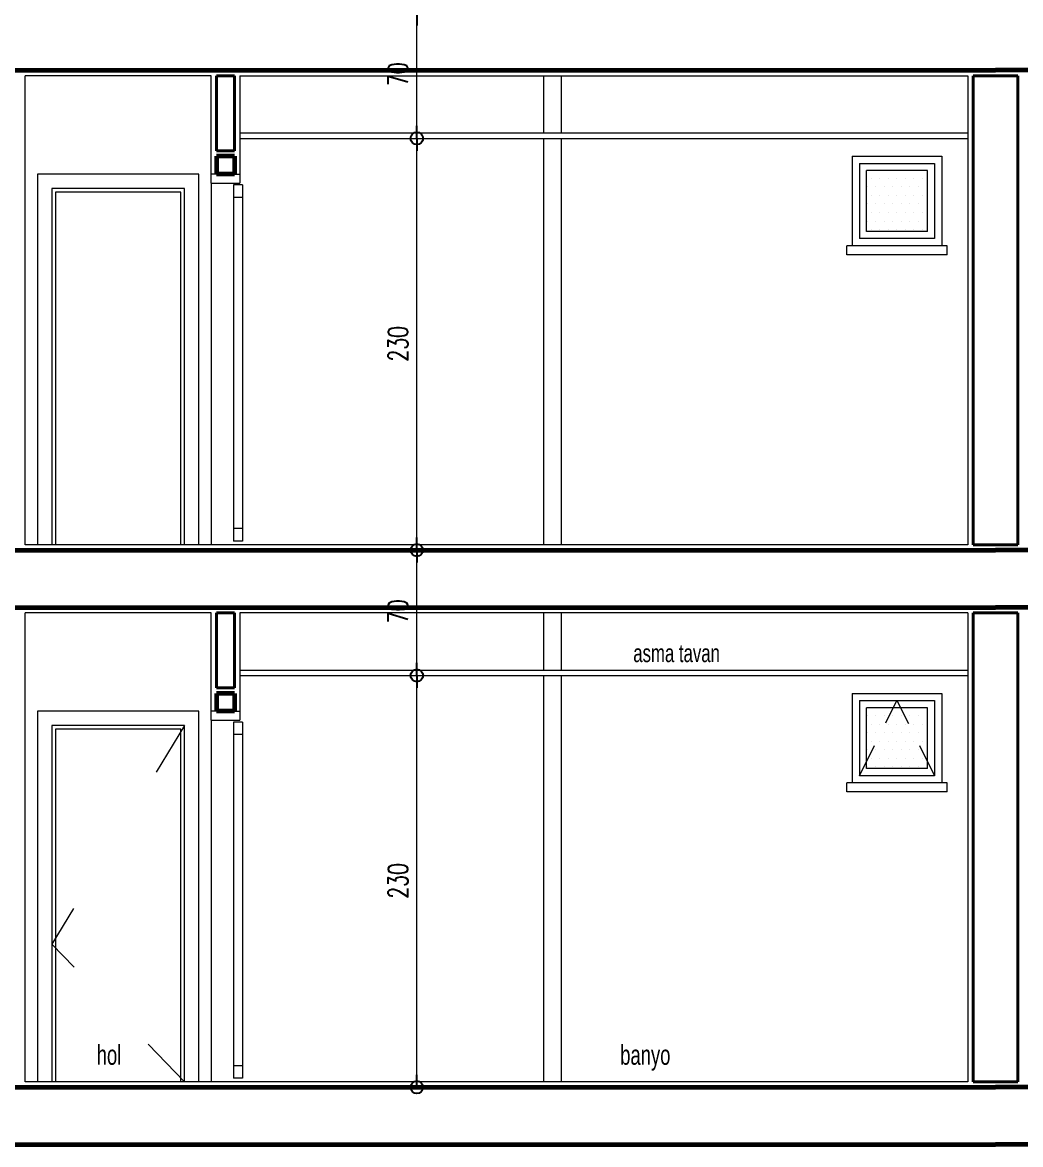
# Model space of a CAD drawing. Header units: millimetres. Extents: x 2016.56 to 2021.8, y 13721.83 to 13722.48.
# Drawn here: x 2019.4719 to 2019.5834, y 13721.9785 to 13722.1039 of the extents above; entities that cross this region are included whole.
import ezdxf

# ---------------------------------------------------------------- set-up
doc = ezdxf.new("R2010")
doc.units = ezdxf.units.MM
doc.linetypes.add('HIDDEN', pattern=[0.375, 0.25, -0.125])
doc.layers.get('0').update_dxf_attribs({"lineweight": 20})
for name, color, linetype, lineweight in [('DIMV', 7, 'Continuous', 20), ('DUVAR', 4, 'Continuous', 40), ('kolon', 5, 'Continuous', 60), ('PENCERE', 3, 'Continuous', 13), ('TEFRİŞ', 11, 'Continuous', 9), ('TEXT', 7, 'Continuous', 20)]:
    doc.layers.add(name, color=color, linetype=linetype, lineweight=lineweight)
doc.styles.get("Standard").update_dxf_attribs({"font": 'txt.shx', "width": 0.7, "height": 11})
doc.styles.add('style3', font='GOTHIC.TTF', dxfattribs={"width": 0.7, "height": 11})

msp = doc.modelspace()

# ---------------------------------------------------------------- linework, layer by layer
at = {"color": 0, "lineweight": -2}
for p, q in [((2019.51592, 13722.10494), (2019.51592, 13722.10354)), ((2019.51592, 13722.09094), (2019.51592, 13722.09234)), ((2019.51592, 13722.09094), (2019.51592, 13722.08954)), ((2019.51592, 13722.04494), (2019.51592, 13722.04634)), ((2019.51592, 13722.04494), (2019.51592, 13722.04354)), ((2019.51592, 13722.03094), (2019.51592, 13722.03234)), ((2019.51592, 13722.03094), (2019.51592, 13722.02954)), ((2019.51592, 13721.98494), (2019.51592, 13721.98634))]:
    msp.add_line(p, q, dxfattribs=at)
for p, q in [((2019.49296, 13722.09794), (2019.47216, 13722.09794)), ((2019.49096, 13722.09794), (2019.47216, 13722.09794)), ((2019.47216, 13722.04554), (2019.47216, 13722.09794)), ((2019.49296, 13722.08594), (2019.49296, 13722.09794)), ((2019.49616, 13722.09794), (2019.49616, 13722.08594)), ((2019.49616, 13722.09794), (2019.57746, 13722.09794)), ((2019.53006, 13722.09794), (2019.53006, 13722.09154)), ((2019.53206, 13722.09794), (2019.53206, 13722.09154)), ((2019.57746, 13722.09794), (2019.57746, 13722.04554)), ((2019.49616, 13722.09154), (2019.57746, 13722.09154)), ((2019.49616, 13722.09094), (2019.57746, 13722.09094)), ((2019.53006, 13722.09094), (2019.53006, 13722.04554)), ((2019.53206, 13722.09094), (2019.53206, 13722.04554)), ((2019.56456, 13722.08894), (2019.56456, 13722.07894)), ((2019.56456, 13722.08894), (2019.57456, 13722.08894)), ((2019.57456, 13722.08894), (2019.57456, 13722.07894)), ((2019.56536, 13722.08814), (2019.56536, 13722.07974)), ((2019.56536, 13722.08814), (2019.57376, 13722.08814)), ((2019.56616, 13722.08054), (2019.56616, 13722.08734)), ((2019.57296, 13722.08734), (2019.56616, 13722.08734)), ((2019.57296, 13722.08054), (2019.57296, 13722.08734)), ((2019.57376, 13722.08814), (2019.57376, 13722.07974)), ((2019.49156, 13722.08694), (2019.47356, 13722.08694)), ((2019.47356, 13722.08694), (2019.47356, 13722.04554)), ((2019.49156, 13722.04554), (2019.49156, 13722.08694)), ((2019.49356, 13722.08694), (2019.49296, 13722.08694)), ((2019.49296, 13722.08594), (2019.49616, 13722.08594)), ((2019.49296, 13722.08594), (2019.49296, 13722.04554)), ((2019.49556, 13722.08694), (2019.49616, 13722.08694)), ((2019.48996, 13722.08534), (2019.47516, 13722.08534)), ((2019.47516, 13722.08534), (2019.47516, 13722.04554)), ((2019.48996, 13722.04554), (2019.48996, 13722.08534)), ((2019.49645, 13722.08574), (2019.49545, 13722.08574)), ((2019.49545, 13722.08574), (2019.49545, 13722.04594)), ((2019.49645, 13722.08574), (2019.49645, 13722.04594)), ((2019.49645, 13722.08434), (2019.49545, 13722.08434)), ((2019.57376, 13722.07974), (2019.56536, 13722.07974)), ((2019.57296, 13722.08054), (2019.56616, 13722.08054)), ((2019.56396, 13722.07794), (2019.56396, 13722.07894)), ((2019.57516, 13722.07894), (2019.56396, 13722.07894)), ((2019.57516, 13722.07794), (2019.57516, 13722.07894)), ((2019.57516, 13722.07794), (2019.56396, 13722.07794)), ((2019.49645, 13722.04734), (2019.49545, 13722.04734)), ((2019.49645, 13722.04594), (2019.49545, 13722.04594)), ((2019.57746, 13722.04554), (2019.47216, 13722.04554)), ((2019.49296, 13722.03794), (2019.47216, 13722.03794)), ((2019.49096, 13722.03794), (2019.47216, 13722.03794)), ((2019.47216, 13721.98554), (2019.47216, 13722.03794)), ((2019.49296, 13722.02594), (2019.49296, 13722.03794)), ((2019.49616, 13722.03794), (2019.49616, 13722.02594)), ((2019.57746, 13722.03794), (2019.49616, 13722.03794)), ((2019.53006, 13722.03794), (2019.53006, 13722.03154)), ((2019.53206, 13722.03794), (2019.53206, 13722.03154)), ((2019.57746, 13722.03794), (2019.57746, 13721.98554)), ((2019.49616, 13722.03154), (2019.57746, 13722.03154)), ((2019.49616, 13722.03094), (2019.57746, 13722.03094)), ((2019.53006, 13722.03094), (2019.53006, 13721.98554)), ((2019.53206, 13722.03094), (2019.53206, 13721.98554)), ((2019.56456, 13722.02894), (2019.56456, 13722.01894)), ((2019.56456, 13722.02894), (2019.57456, 13722.02894)), ((2019.57456, 13722.02894), (2019.57456, 13722.01894)), ((2019.47356, 13722.02694), (2019.47356, 13721.98554)), ((2019.49156, 13722.02694), (2019.47356, 13722.02694)), ((2019.49156, 13721.98554), (2019.49156, 13722.02694)), ((2019.49356, 13722.02694), (2019.49296, 13722.02694)), ((2019.49556, 13722.02694), (2019.49616, 13722.02694)), ((2019.56536, 13722.02814), (2019.56536, 13722.01974)), ((2019.56536, 13722.02814), (2019.57376, 13722.02814)), ((2019.56616, 13722.02054), (2019.56616, 13722.02734)), ((2019.57296, 13722.02734), (2019.56616, 13722.02734)), ((2019.57296, 13722.02054), (2019.57296, 13722.02734)), ((2019.57376, 13722.02814), (2019.57376, 13722.01974)), ((2019.49296, 13722.02594), (2019.49296, 13721.98554)), ((2019.49296, 13722.02594), (2019.49616, 13722.02594)), ((2019.49545, 13722.02574), (2019.49545, 13721.98594)), ((2019.49645, 13722.02574), (2019.49545, 13722.02574)), ((2019.49645, 13722.02574), (2019.49645, 13721.98594)), ((2019.47516, 13722.02534), (2019.47516, 13721.98554)), ((2019.48996, 13722.02534), (2019.47516, 13722.02534)), ((2019.48996, 13721.98554), (2019.48996, 13722.02534)), ((2019.49645, 13722.02434), (2019.49545, 13722.02434)), ((2019.57376, 13722.01974), (2019.56536, 13722.01974)), ((2019.57296, 13722.02054), (2019.56616, 13722.02054)), ((2019.56396, 13722.01794), (2019.56396, 13722.01894)), ((2019.57516, 13722.01894), (2019.56396, 13722.01894)), ((2019.57516, 13722.01794), (2019.57516, 13722.01894)), ((2019.57516, 13722.01794), (2019.56396, 13722.01794)), ((2019.49645, 13721.98734), (2019.49545, 13721.98734)), ((2019.57746, 13721.98554), (2019.47216, 13721.98554)), ((2019.49645, 13721.98594), (2019.49545, 13721.98594))]:
    msp.add_line(p, q)
for centre in [(2019.51592, 13722.09094), (2019.51592, 13722.09094), (2019.51592, 13722.04494), (2019.51592, 13722.04494), (2019.51592, 13722.03094), (2019.51592, 13722.03094), (2019.51592, 13721.98494)]:
    msp.add_circle(centre, 0.0007, dxfattribs=at)
at = {"layer": 'DIMV'}
for p, q in [((2019.51592, 13722.09234), (2019.51592, 13722.10354)), ((2019.51592, 13722.04634), (2019.51592, 13722.08954)), ((2019.51592, 13722.03234), (2019.51592, 13722.04354)), ((2019.51592, 13721.98634), (2019.51592, 13722.02954))]:
    msp.add_line(p, q, dxfattribs=at)
at = {"layer": 'DIMV', "lineweight": 20}
for p, q in [((2019.51668, 13722.09094), (2019.51792, 13722.09094)), ((2019.51668, 13722.09094), (2019.51792, 13722.09094)), ((2019.5149, 13722.04494), (2019.51792, 13722.04494)), ((2019.5149, 13722.04494), (2019.51792, 13722.04494)), ((2019.5158, 13722.03094), (2019.51792, 13722.03094)), ((2019.5158, 13722.03094), (2019.51792, 13722.03094)), ((2019.51716, 13721.98494), (2019.51792, 13721.98494))]:
    msp.add_line(p, q, dxfattribs=at)
at = {"layer": 'DUVAR'}
for p, q in [((2019.49356, 13722.09794), (2019.49356, 13722.08954)), ((2019.49356, 13722.09794), (2019.49556, 13722.09794)), ((2019.49556, 13722.09794), (2019.49556, 13722.08954)), ((2019.58056, 13722.09794), (2019.57806, 13722.09794)), ((2019.57806, 13722.09794), (2019.57806, 13722.04554)), ((2019.58056, 13722.09794), (2019.58306, 13722.09794)), ((2019.58306, 13722.09794), (2019.58306, 13722.04554)), ((2019.49556, 13722.08954), (2019.49356, 13722.08954)), ((2019.5667, 13722.08646), (2019.5667, 13722.08646)), ((2019.56765, 13722.08646), (2019.56765, 13722.08646)), ((2019.5686, 13722.08646), (2019.5686, 13722.08646)), ((2019.56955, 13722.08646), (2019.56955, 13722.08646)), ((2019.57051, 13722.08646), (2019.57051, 13722.08646)), ((2019.57146, 13722.08646), (2019.57146, 13722.08646)), ((2019.57241, 13722.08646), (2019.57241, 13722.08646)), ((2019.56622, 13722.08551), (2019.56622, 13722.08551)), ((2019.5667, 13722.08456), (2019.5667, 13722.08456)), ((2019.56717, 13722.08551), (2019.56717, 13722.08551)), ((2019.56765, 13722.08456), (2019.56765, 13722.08456)), ((2019.56812, 13722.08551), (2019.56812, 13722.08551)), ((2019.5686, 13722.08456), (2019.5686, 13722.08456)), ((2019.56908, 13722.08551), (2019.56908, 13722.08551)), ((2019.56955, 13722.08456), (2019.56955, 13722.08456)), ((2019.57003, 13722.08551), (2019.57003, 13722.08551)), ((2019.57051, 13722.08456), (2019.57051, 13722.08456)), ((2019.57098, 13722.08551), (2019.57098, 13722.08551)), ((2019.57146, 13722.08456), (2019.57146, 13722.08456)), ((2019.57193, 13722.08551), (2019.57193, 13722.08551)), ((2019.57241, 13722.08456), (2019.57241, 13722.08456)), ((2019.57289, 13722.08551), (2019.57289, 13722.08551)), ((2019.56622, 13722.08361), (2019.56622, 13722.08361)), ((2019.56717, 13722.08361), (2019.56717, 13722.08361)), ((2019.56812, 13722.08361), (2019.56812, 13722.08361)), ((2019.56908, 13722.08361), (2019.56908, 13722.08361)), ((2019.57003, 13722.08361), (2019.57003, 13722.08361)), ((2019.57098, 13722.08361), (2019.57098, 13722.08361)), ((2019.57193, 13722.08361), (2019.57193, 13722.08361)), ((2019.57289, 13722.08361), (2019.57289, 13722.08361)), ((2019.5667, 13722.08265), (2019.5667, 13722.08265)), ((2019.56765, 13722.08265), (2019.56765, 13722.08265)), ((2019.5686, 13722.08265), (2019.5686, 13722.08265)), ((2019.56955, 13722.08265), (2019.56955, 13722.08265)), ((2019.57051, 13722.08265), (2019.57051, 13722.08265)), ((2019.57146, 13722.08265), (2019.57146, 13722.08265)), ((2019.57241, 13722.08265), (2019.57241, 13722.08265)), ((2019.56622, 13722.0817), (2019.56622, 13722.0817)), ((2019.56717, 13722.0817), (2019.56717, 13722.0817)), ((2019.56812, 13722.0817), (2019.56812, 13722.0817)), ((2019.56908, 13722.0817), (2019.56908, 13722.0817)), ((2019.57003, 13722.0817), (2019.57003, 13722.0817)), ((2019.57098, 13722.0817), (2019.57098, 13722.0817)), ((2019.57193, 13722.0817), (2019.57193, 13722.0817)), ((2019.57289, 13722.0817), (2019.57289, 13722.0817)), ((2019.5667, 13722.08075), (2019.5667, 13722.08075)), ((2019.56765, 13722.08075), (2019.56765, 13722.08075)), ((2019.5686, 13722.08075), (2019.5686, 13722.08075)), ((2019.56955, 13722.08075), (2019.56955, 13722.08075)), ((2019.57051, 13722.08075), (2019.57051, 13722.08075)), ((2019.57146, 13722.08075), (2019.57146, 13722.08075)), ((2019.57241, 13722.08075), (2019.57241, 13722.08075)), ((2019.57806, 13722.04554), (2019.58056, 13722.04554)), ((2019.58306, 13722.04554), (2019.58056, 13722.04554)), ((2019.49356, 13722.03794), (2019.49556, 13722.03794)), ((2019.49356, 13722.03794), (2019.49356, 13722.02954)), ((2019.49556, 13722.03794), (2019.49556, 13722.02954)), ((2019.58056, 13722.03794), (2019.57806, 13722.03794)), ((2019.57806, 13722.03794), (2019.57806, 13721.98554)), ((2019.58056, 13722.03794), (2019.58306, 13722.03794)), ((2019.58306, 13722.03794), (2019.58306, 13721.98554)), ((2019.49556, 13722.02954), (2019.49356, 13722.02954)), ((2019.56622, 13722.02646), (2019.56622, 13722.02646)), ((2019.56717, 13722.02646), (2019.56717, 13722.02646)), ((2019.56812, 13722.02646), (2019.56812, 13722.02646)), ((2019.56908, 13722.02646), (2019.56908, 13722.02646)), ((2019.57003, 13722.02646), (2019.57003, 13722.02646)), ((2019.57098, 13722.02646), (2019.57098, 13722.02646)), ((2019.57193, 13722.02646), (2019.57193, 13722.02646)), ((2019.57289, 13722.02646), (2019.57289, 13722.02646)), ((2019.56622, 13722.02455), (2019.56622, 13722.02455)), ((2019.5667, 13722.0255), (2019.5667, 13722.0255)), ((2019.56717, 13722.02455), (2019.56717, 13722.02455)), ((2019.56765, 13722.0255), (2019.56765, 13722.0255)), ((2019.56812, 13722.02455), (2019.56812, 13722.02455)), ((2019.5686, 13722.0255), (2019.5686, 13722.0255)), ((2019.56908, 13722.02455), (2019.56908, 13722.02455)), ((2019.56955, 13722.0255), (2019.56955, 13722.0255)), ((2019.57003, 13722.02455), (2019.57003, 13722.02455)), ((2019.57051, 13722.0255), (2019.57051, 13722.0255)), ((2019.57098, 13722.02455), (2019.57098, 13722.02455)), ((2019.57146, 13722.0255), (2019.57146, 13722.0255)), ((2019.57193, 13722.02455), (2019.57193, 13722.02455)), ((2019.57241, 13722.0255), (2019.57241, 13722.0255)), ((2019.57289, 13722.02455), (2019.57289, 13722.02455)), ((2019.5667, 13722.0236), (2019.5667, 13722.0236)), ((2019.56765, 13722.0236), (2019.56765, 13722.0236)), ((2019.5686, 13722.0236), (2019.5686, 13722.0236)), ((2019.56955, 13722.0236), (2019.56955, 13722.0236)), ((2019.57051, 13722.0236), (2019.57051, 13722.0236)), ((2019.57146, 13722.0236), (2019.57146, 13722.0236)), ((2019.57241, 13722.0236), (2019.57241, 13722.0236)), ((2019.56622, 13722.02265), (2019.56622, 13722.02265)), ((2019.56717, 13722.02265), (2019.56717, 13722.02265)), ((2019.56812, 13722.02265), (2019.56812, 13722.02265)), ((2019.56908, 13722.02265), (2019.56908, 13722.02265)), ((2019.57003, 13722.02265), (2019.57003, 13722.02265)), ((2019.57098, 13722.02265), (2019.57098, 13722.02265)), ((2019.57193, 13722.02265), (2019.57193, 13722.02265)), ((2019.57289, 13722.02265), (2019.57289, 13722.02265)), ((2019.56622, 13722.02074), (2019.56622, 13722.02074)), ((2019.5667, 13722.02169), (2019.5667, 13722.02169)), ((2019.56717, 13722.02074), (2019.56717, 13722.02074)), ((2019.56765, 13722.02169), (2019.56765, 13722.02169)), ((2019.56812, 13722.02074), (2019.56812, 13722.02074)), ((2019.5686, 13722.02169), (2019.5686, 13722.02169)), ((2019.56908, 13722.02074), (2019.56908, 13722.02074)), ((2019.56955, 13722.02169), (2019.56955, 13722.02169)), ((2019.57003, 13722.02074), (2019.57003, 13722.02074)), ((2019.57051, 13722.02169), (2019.57051, 13722.02169)), ((2019.57098, 13722.02074), (2019.57098, 13722.02074)), ((2019.57146, 13722.02169), (2019.57146, 13722.02169)), ((2019.57193, 13722.02074), (2019.57193, 13722.02074)), ((2019.57241, 13722.02169), (2019.57241, 13722.02169)), ((2019.57289, 13722.02074), (2019.57289, 13722.02074)), ((2019.57806, 13721.98554), (2019.58056, 13721.98554)), ((2019.58306, 13721.98554), (2019.58056, 13721.98554))]:
    msp.add_line(p, q, dxfattribs=at)
at = {"layer": 'kolon'}
for p, q in [((2019.36036, 13722.09854), (2019.58056, 13722.09854)), ((2019.80076, 13722.09854), (2019.58056, 13722.09854)), ((2019.49356, 13722.08894), (2019.49356, 13722.08694)), ((2019.49556, 13722.08894), (2019.49356, 13722.08894)), ((2019.49556, 13722.08894), (2019.49556, 13722.08694)), ((2019.49556, 13722.08694), (2019.49356, 13722.08694)), ((2019.36036, 13722.04494), (2019.58056, 13722.04494)), ((2019.80076, 13722.04494), (2019.58056, 13722.04494)), ((2019.36036, 13722.03854), (2019.58056, 13722.03854)), ((2019.80076, 13722.03854), (2019.58056, 13722.03854)), ((2019.49556, 13722.02894), (2019.49356, 13722.02894)), ((2019.49356, 13722.02894), (2019.49356, 13722.02694)), ((2019.49556, 13722.02894), (2019.49556, 13722.02694)), ((2019.49556, 13722.02694), (2019.49356, 13722.02694)), ((2019.36033, 13721.98494), (2019.58056, 13721.98494)), ((2019.8008, 13721.98494), (2019.58056, 13721.98494)), ((2019.36033, 13721.97854), (2019.58056, 13721.97854)), ((2019.8008, 13721.97854), (2019.58056, 13721.97854))]:
    msp.add_line(p, q, dxfattribs=at)
at = {"layer": 'PENCERE'}
for p, q in [((2019.48956, 13722.08494), (2019.47556, 13722.08494)), ((2019.47556, 13722.08494), (2019.47556, 13722.04554)), ((2019.48956, 13722.04554), (2019.48956, 13722.08494)), ((2019.47556, 13722.02494), (2019.47556, 13721.98554)), ((2019.48956, 13722.02494), (2019.47556, 13722.02494)), ((2019.48956, 13721.98554), (2019.48956, 13722.02494))]:
    msp.add_line(p, q, dxfattribs=at)
at = {"layer": 'TEFRİŞ', "linetype": 'HIDDEN', "ltscale": 10}
for p, q in [((2019.56832, 13722.02565), (2019.56956, 13722.02814)), ((2019.56956, 13722.02814), (2019.57084, 13722.02558)), ((2019.48996, 13722.02534), (2019.4868, 13722.02012)), ((2019.56536, 13722.01974), (2019.56705, 13722.02312)), ((2019.57207, 13722.02312), (2019.57376, 13722.01974)), ((2019.47758, 13722.00492), (2019.47516, 13722.00094)), ((2019.47516, 13722.00094), (2019.47764, 13721.99836)), ((2019.48591, 13721.98976), (2019.48996, 13721.98554))]:
    msp.add_line(p, q, dxfattribs=at)

# ---------------------------------------------------------------- texts
at = {"layer": 'DIMV', "width": 0.7}
for s, p in [('70', (2019.51492, 13722.09678)), ('230', (2019.51492, 13722.06601)), ('70', (2019.51492, 13722.03678)), ('230', (2019.51492, 13722.00601))]:
    msp.add_text(s, height=0.0022, rotation=90, dxfattribs=at).set_placement(p)
at = {"layer": 'TEXT', "style": 'style3', "width": 0.7}
for s, height, p in [('asma tavan ', 0.002, (2019.5401, 13722.03243)), ('hol', 0.0022, (2019.48016, 13721.98745)), ('banyo', 0.0022, (2019.53864, 13721.98745))]:
    msp.add_text(s, height=height, dxfattribs=at).set_placement(p)

doc.saveas('drawing.dxf')
